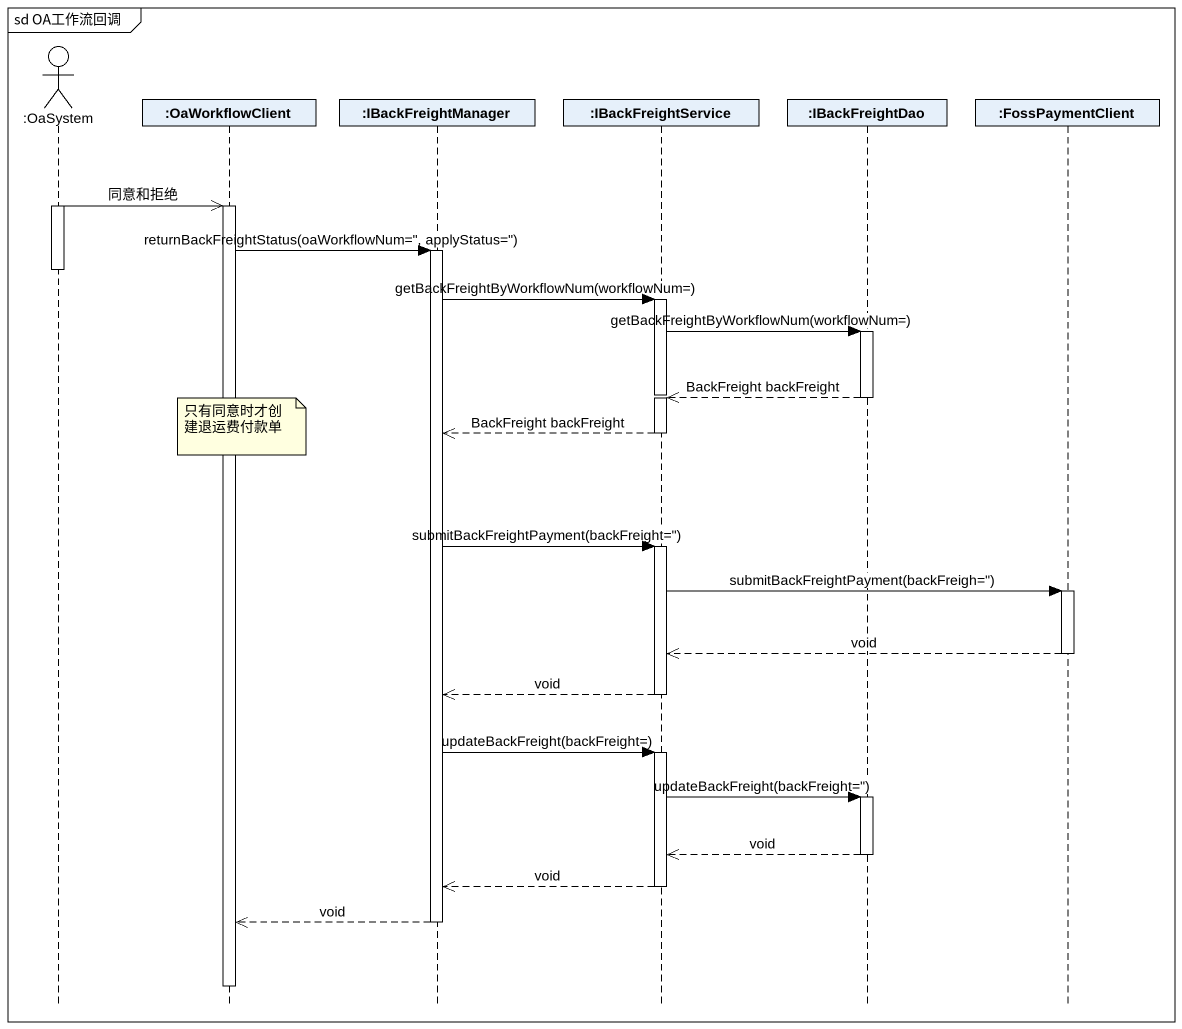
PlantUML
@startuml
mainframe sd OA工作流回调
hide footbox
actor ":OaSystem" as OaSystem
participant ":OaWorkflowClient" as OaWorkflowClient
participant ":IBackFreightManager" as IBackFreightManager
participant ":IBackFreightService" as IBackFreightService
participant ":IBackFreightDao" as IBackFreightDao
participant ":FossPaymentClient" as FossPaymentClient

activate OaSystem
OaSystem ->> OaWorkflowClient : 同意和拒绝
activate OaWorkflowClient
OaWorkflowClient -> IBackFreightManager : returnBackFreightStatus(oaWorkflowNum='', applyStatus='')
activate IBackFreightManager
deactivate OaSystem
IBackFreightManager -> IBackFreightService : getBackFreightByWorkflowNum(workflowNum=)
activate IBackFreightService
IBackFreightService -> IBackFreightDao : getBackFreightByWorkflowNum(workflowNum=)
activate IBackFreightDao
deactivate IBackFreightService
IBackFreightDao -->> IBackFreightService : BackFreight backFreight
deactivate IBackFreightDao
activate IBackFreightService
note over OaWorkflowClient : 只有同意时才创建退运费付款单
IBackFreightService -->> IBackFreightManager : BackFreight backFreight
deactivate IBackFreightService
IBackFreightManager -> IBackFreightService : submitBackFreightPayment(backFreight='')
activate IBackFreightService
IBackFreightService -> FossPaymentClient : submitBackFreightPayment(backFreigh='')
activate FossPaymentClient
FossPaymentClient -->> IBackFreightService : void
deactivate FossPaymentClient
IBackFreightService -->> IBackFreightManager : void
deactivate IBackFreightService
IBackFreightManager -> IBackFreightService : updateBackFreight(backFreight=)
activate IBackFreightService
IBackFreightService -> IBackFreightDao : updateBackFreight(backFreight='')
activate IBackFreightDao
IBackFreightDao -->> IBackFreightService : void
deactivate IBackFreightDao
IBackFreightService -->> IBackFreightManager : void
deactivate IBackFreightService
IBackFreightManager -->> OaWorkflowClient : void
deactivate IBackFreightManager
deactivate OaWorkflowClient
@enduml
